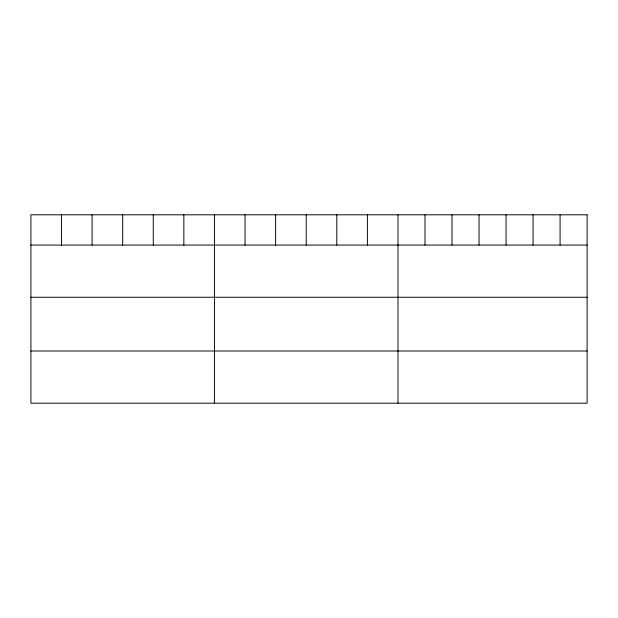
<?xml version="1.0" encoding="UTF-8"?>
<svg xmlns="http://www.w3.org/2000/svg" width="618" height="618" viewBox="0 0 618 618"><rect width="100%" height="100%" fill="white"/><g stroke="black" fill="none" stroke-linecap="round" stroke-linejoin="round"><path stroke-width="0.93" d="M30.9 245.083L587.1 245.083M30.9 297.258L587.1 297.258M30.9 351.009L587.1 351.009M560.086 214.817L560.086 245.083M533.071 214.817L533.071 245.083M506.057 214.817L506.057 245.083M479.035 214.817L479.035 245.083M452.021 214.817L452.021 245.083M425.006 214.817L425.006 245.083M397.992 214.817L397.992 403.183M367.401 214.817L367.401 245.083M336.81 214.817L336.81 245.083M306.219 214.817L306.219 245.083M275.628 214.817L275.628 245.083M245.037 214.817L245.037 245.083M214.446 214.817L214.446 403.183M183.855 214.817L183.855 245.083M153.264 214.817L153.264 245.083M122.673 214.817L122.673 245.083M92.082 214.817L92.082 245.083M61.491 214.817L61.491 245.083M587.1 214.817L30.9 214.817L30.9 403.183L587.1 403.183L587.1 214.817"/></g></svg>
